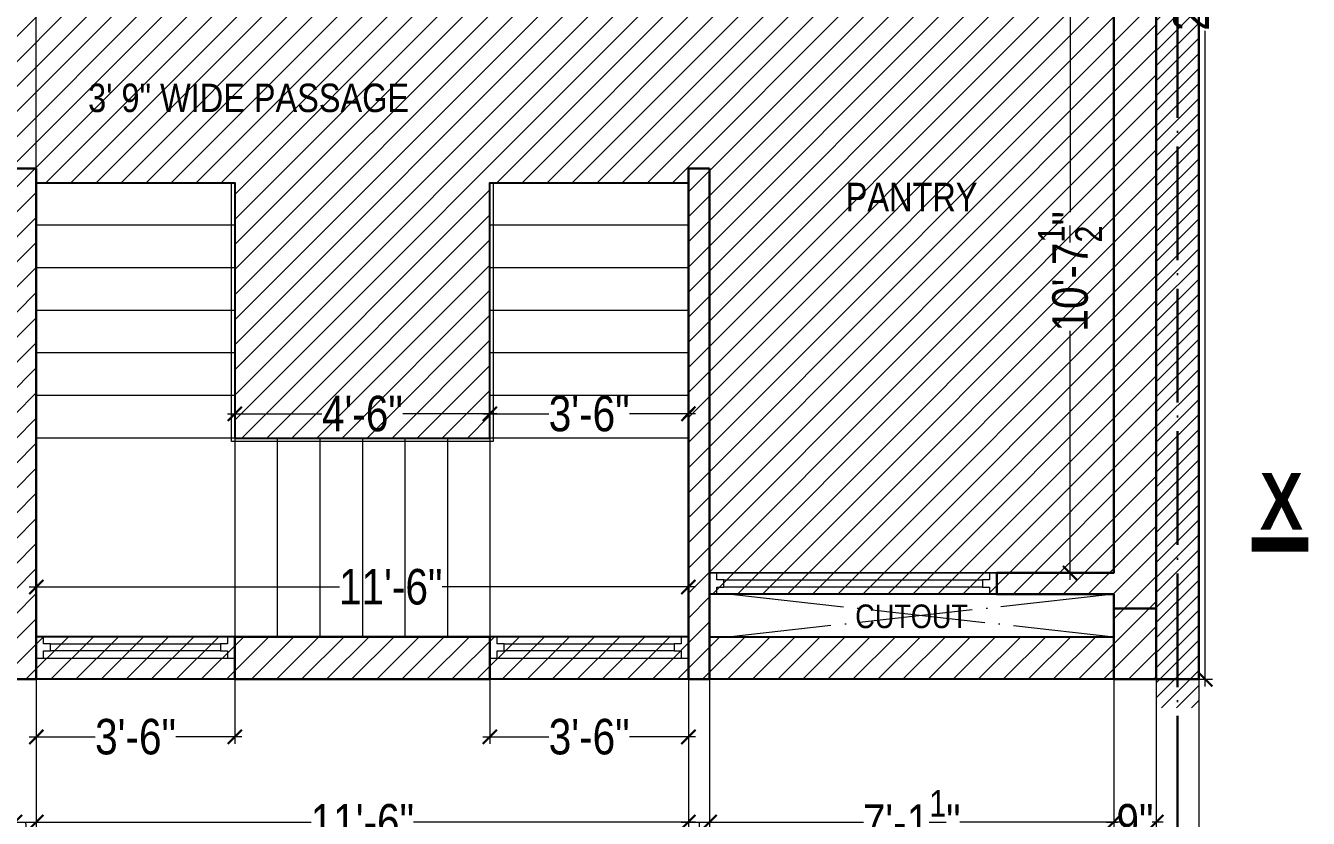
# Model space of a CAD drawing. Header units: millimetres. Extents: x 56222 to 120458, y -162468 to -121287.
# Drawn here: x 118849.9 to 119121.4, y -161264.6 to -161097 of the extents above; entities that cross this region are included whole.
import ezdxf

# ---------------------------------------------------------------- set-up
doc = ezdxf.new("R2010")
doc.units = ezdxf.units.MM
doc.header["$MEASUREMENT"] = 0
doc.header["$PDMODE"] = 35
doc.linetypes.add('ACAD_ISO04W100', pattern=[30, 24, -3, 0, -3])
doc.layers.get('Defpoints').update_dxf_attribs({"color": 220})
for name, color, linetype, lineweight in [('COLUMN', 1, 'Continuous', 30), ('FIRST FLOOR', 7, 'Continuous', 9), ('FIRST FLOOR ( DIM )', 250, 'Continuous', 9), ('FIRST FLOOR ( TEXT )', 7, 'Continuous', 9), ('FIRST FLOOR_( PLine )_', 251, 'Continuous', 30), ('FIRST FLOOR_( STAIR )', 47, 'Continuous', 9), ('GROUND FLOOR', 7, 'Continuous', 9), ('GROUND FLOOR  ( HATCH )', 251, 'Continuous', 9), ('GROUND FLOOR ( DW_RAIL )', 7, 'Continuous', 9), ('SECTION', 7, 'Continuous', 9), ('X_PLOT', 1, 'Continuous', 9), ('X~SLAB ( HATCH )', 251, 'Continuous', 9)]:
    doc.layers.add(name, color=color, linetype=linetype, lineweight=lineweight)
doc.layers.add('XX~SLAB ( PLINE )', color=251, linetype='Continuous', plot=False)
doc.styles.add("Cn_BT_0'-0", font='swissc.ttf')
doc.styles.add('Cn_BT_7½', font='swissc.ttf', dxfattribs={"height": 7.5})
doc.styles.add('KATHA', font='swissc.ttf')
doc.dimstyles.new('Cn_BT_7½', dxfattribs={"dimtxt": 9, "dimasz": 3, "dimexe": 1.5, "dimexo": 0, "dimgap": 0.09, "dimtad": 0, "dimdec": 3, "dimzin": 3, "dimdsep": 46, "dimlunit": 4, "dimtxsty": 'Cn_BT_7½', "dimblk": 'ARCHTICK', "dimcen": 0.09, "dimdle": 1.5, "dimclrd": 251, "dimclre": 251, "dimclrt": 14, "dimadec": 0, "dimazin": 0, "dimtfac": 0.75, "dimtdec": 3, "dimtofl": 0, "dimtmove": 0, "dimatfit": 3, "dimfxl": 0, "dimtolj": 1, "dimtzin": 0, "dimlwd": 15, "dimlwe": 15, "dimarcsym": 0})

# ---------------------------------------------------------------- blocks, each defined once
blk = doc.blocks.new('_ArchTick')
at = {"color": 0, "linetype": 'ByBlock', "const_width": 0.15}
blk.add_lwpolyline([(-0.5, -0.5), (0.5, 0.5)], dxfattribs=at)
blk = doc.blocks.new('*D477')
at = {"layer": 'Defpoints', "color": 0, "transparency": 16777216}
for p in [(119089.18, -160924.75), (119084.68, -161235.25), (119099.57, -161235.25)]:
    blk.add_point(p, dxfattribs=at)
at = {"layer": 'FIRST FLOOR ( DIM )', "color": 251, "lineweight": 15, "transparency": 16777216}
for p, q in [((119089.18, -160924.75), (119101.07, -160924.75)), ((119099.57, -160923.25), (119099.57, -161067.85)), ((119099.57, -161236.75), (119099.57, -161098.16)), ((119084.68, -161235.25), (119101.07, -161235.25))]:
    blk.add_line(p, q, dxfattribs=at)
at = {"layer": 'FIRST FLOOR ( DIM )', "color": 251, "lineweight": 15, "transparency": 16777216, "xscale": 3, "yscale": 3, "zscale": 3}
for p, rotation in [((119099.57, -160924.75), 90), ((119099.57, -161235.25), 270)]:
    blk.add_blockref('_ArchTick', p, dxfattribs=dict(at, rotation=rotation))
at = {"layer": 'FIRST FLOOR ( DIM )', "color": 14, "transparency": 16777216, "insert": (119096.57, -161083), "char_height": 7.5, "attachment_point": 5, "rotation": 90, "style": 'Cn_BT_7½'}
blk.add_mtext('\\A1;25\'-10{\\H0.75x;\\S1/2;}"', dxfattribs=at)
blk = doc.blocks.new('*D478')
at = {"layer": 'Defpoints', "color": 0, "transparency": 16777216}
for p in [(119080.18, -161085.25), (119070.94, -161212.75), (119080.18, -161212.75)]:
    blk.add_point(p, dxfattribs=at)
at = {"layer": 'FIRST FLOOR ( DIM )', "color": 251, "lineweight": 15, "transparency": 16777216}
for p, q in [((119080.18, -161085.25), (119069.44, -161085.25)), ((119070.94, -161083.75), (119070.94, -161136.47)), ((119070.94, -161214.25), (119070.94, -161161.54)), ((119080.18, -161212.75), (119069.44, -161212.75))]:
    blk.add_line(p, q, dxfattribs=at)
at = {"layer": 'FIRST FLOOR ( DIM )', "color": 251, "lineweight": 15, "transparency": 16777216, "xscale": 3, "yscale": 3, "zscale": 3}
for p, rotation in [((119070.94, -161085.25), 90), ((119070.94, -161212.75), 270)]:
    blk.add_blockref('_ArchTick', p, dxfattribs=dict(at, rotation=rotation))
at = {"layer": 'FIRST FLOOR ( DIM )', "color": 14, "transparency": 16777216, "insert": (119070.94, -161149), "char_height": 7.5, "attachment_point": 5, "rotation": 90, "style": 'Cn_BT_7½'}
blk.add_mtext('\\A1;10\'-7{\\H0.75x;\\S1/2;}"', dxfattribs=at)
blk = doc.blocks.new('*D483')
at = {"layer": 'Defpoints', "color": 0, "transparency": 16777216}
for p in [(118852.18, -161208.25), (118990.18, -161208.25), (118990.18, -161215.73)]:
    blk.add_point(p, dxfattribs=at)
at = {"layer": 'FIRST FLOOR ( DIM )', "color": 251, "lineweight": 15, "transparency": 16777216}
for p, q in [((118852.18, -161208.25), (118852.18, -161217.23)), ((118990.18, -161208.25), (118990.18, -161217.23)), ((118850.68, -161215.73), (118916.32, -161215.73)), ((118991.68, -161215.73), (118938.04, -161215.73))]:
    blk.add_line(p, q, dxfattribs=at)
at = {"layer": 'FIRST FLOOR ( DIM )', "color": 251, "lineweight": 15, "transparency": 16777216, "xscale": 3, "yscale": 3, "zscale": 3, "rotation": 180}
blk.add_blockref('_ArchTick', (118852.18, -161215.73), dxfattribs=at)
at = {"layer": 'FIRST FLOOR ( DIM )', "color": 251, "lineweight": 15, "transparency": 16777216, "xscale": 3, "yscale": 3, "zscale": 3}
blk.add_blockref('_ArchTick', (118990.18, -161215.73), dxfattribs=at)
at = {"layer": 'FIRST FLOOR ( DIM )', "color": 14, "transparency": 16777216, "insert": (118927.18, -161215.73), "char_height": 7.5, "attachment_point": 5, "style": 'Cn_BT_7½'}
blk.add_mtext('\\A1;11\'-6"', dxfattribs=at)
blk = doc.blocks.new('*D484')
at = {"layer": 'Defpoints', "color": 0, "transparency": 16777216}
for p in [(118990.18, -161179.11), (118948.18, -161183.46), (118990.18, -161183.46)]:
    blk.add_point(p, dxfattribs=at)
at = {"layer": 'FIRST FLOOR ( DIM )', "color": 251, "lineweight": 15, "transparency": 16777216}
for p, q in [((118948.18, -161183.46), (118948.18, -161177.61)), ((118990.18, -161183.46), (118990.18, -161177.61)), ((118946.68, -161179.11), (118960.63, -161179.11)), ((118991.68, -161179.11), (118977.73, -161179.11))]:
    blk.add_line(p, q, dxfattribs=at)
at = {"layer": 'FIRST FLOOR ( DIM )', "color": 251, "lineweight": 15, "transparency": 16777216, "xscale": 3, "yscale": 3, "zscale": 3, "rotation": 180}
blk.add_blockref('_ArchTick', (118948.18, -161179.11), dxfattribs=at)
at = {"layer": 'FIRST FLOOR ( DIM )', "color": 251, "lineweight": 15, "transparency": 16777216, "xscale": 3, "yscale": 3, "zscale": 3}
blk.add_blockref('_ArchTick', (118990.18, -161179.11), dxfattribs=at)
at = {"layer": 'FIRST FLOOR ( DIM )', "color": 14, "transparency": 16777216, "insert": (118969.18, -161179.11), "char_height": 7.5, "attachment_point": 5, "style": 'Cn_BT_7½'}
blk.add_mtext('\\A1;3\'-6"', dxfattribs=at)
blk = doc.blocks.new('*D485')
at = {"layer": 'Defpoints', "color": 0, "transparency": 16777216}
for p in [(118948.18, -161179.11), (118894.18, -161184.25), (118948.18, -161184.25)]:
    blk.add_point(p, dxfattribs=at)
at = {"layer": 'FIRST FLOOR ( DIM )', "color": 251, "lineweight": 15, "transparency": 16777216}
for p, q in [((118894.18, -161184.25), (118894.18, -161177.61)), ((118948.18, -161184.25), (118948.18, -161177.61)), ((118892.68, -161179.11), (118912.58, -161179.11)), ((118949.68, -161179.11), (118929.78, -161179.11))]:
    blk.add_line(p, q, dxfattribs=at)
at = {"layer": 'FIRST FLOOR ( DIM )', "color": 251, "lineweight": 15, "transparency": 16777216, "xscale": 3, "yscale": 3, "zscale": 3, "rotation": 180}
blk.add_blockref('_ArchTick', (118894.18, -161179.11), dxfattribs=at)
at = {"layer": 'FIRST FLOOR ( DIM )', "color": 251, "lineweight": 15, "transparency": 16777216, "xscale": 3, "yscale": 3, "zscale": 3}
blk.add_blockref('_ArchTick', (118948.18, -161179.11), dxfattribs=at)
at = {"layer": 'FIRST FLOOR ( DIM )', "color": 14, "transparency": 16777216, "insert": (118921.18, -161179.11), "char_height": 7.5, "attachment_point": 5, "style": 'Cn_BT_7½'}
blk.add_mtext('\\A1;4\'-6"', dxfattribs=at)
blk = doc.blocks.new('*D487')
at = {"layer": 'Defpoints', "color": 0, "transparency": 16777216}
for p in [(118847.68, -161235.25), (118852.18, -161235.25), (118852.18, -161265.43)]:
    blk.add_point(p, dxfattribs=at)
at = {"layer": 'FIRST FLOOR ( DIM )', "color": 251, "lineweight": 15, "transparency": 16777216}
for p, q in [((118847.68, -161235.25), (118847.68, -161266.93)), ((118852.18, -161235.25), (118852.18, -161266.93)), ((118846.18, -161265.43), (118853.68, -161265.43)), ((118849.93, -161265.43), (118851.08, -161277.79)), ((118851.08, -161277.79), (118851.26, -161277.79))]:
    blk.add_line(p, q, dxfattribs=at)
at = {"layer": 'FIRST FLOOR ( DIM )', "color": 251, "lineweight": 15, "transparency": 16777216, "xscale": 3, "yscale": 3, "zscale": 3, "rotation": 180}
blk.add_blockref('_ArchTick', (118847.68, -161265.43), dxfattribs=at)
at = {"layer": 'FIRST FLOOR ( DIM )', "color": 251, "lineweight": 15, "transparency": 16777216, "xscale": 3, "yscale": 3, "zscale": 3}
blk.add_blockref('_ArchTick', (118852.18, -161265.43), dxfattribs=at)
at = {"layer": 'FIRST FLOOR ( DIM )', "color": 14, "transparency": 16777216, "insert": (118856.62, -161277.79), "char_height": 7.5, "attachment_point": 5, "style": 'Cn_BT_7½'}
blk.add_mtext('\\A1;4{\\H0.75x;\\S1/2;}"', dxfattribs=at)
blk = doc.blocks.new('*D488')
at = {"layer": 'Defpoints', "color": 0, "transparency": 16777216}
for p in [(118852.18, -161235.25), (118894.18, -161235.25), (118894.18, -161247.43)]:
    blk.add_point(p, dxfattribs=at)
at = {"layer": 'FIRST FLOOR ( DIM )', "color": 251, "lineweight": 15, "transparency": 16777216}
for p, q in [((118852.18, -161235.25), (118852.18, -161248.93)), ((118894.18, -161235.25), (118894.18, -161248.93)), ((118850.68, -161247.43), (118864.63, -161247.43)), ((118895.68, -161247.43), (118881.73, -161247.43))]:
    blk.add_line(p, q, dxfattribs=at)
at = {"layer": 'FIRST FLOOR ( DIM )', "color": 251, "lineweight": 15, "transparency": 16777216, "xscale": 3, "yscale": 3, "zscale": 3, "rotation": 180}
blk.add_blockref('_ArchTick', (118852.18, -161247.43), dxfattribs=at)
at = {"layer": 'FIRST FLOOR ( DIM )', "color": 251, "lineweight": 15, "transparency": 16777216, "xscale": 3, "yscale": 3, "zscale": 3}
blk.add_blockref('_ArchTick', (118894.18, -161247.43), dxfattribs=at)
at = {"layer": 'FIRST FLOOR ( DIM )', "color": 14, "transparency": 16777216, "insert": (118873.18, -161247.43), "char_height": 7.5, "attachment_point": 5, "style": 'Cn_BT_7½'}
blk.add_mtext('\\A1;3\'-6"', dxfattribs=at)
blk = doc.blocks.new('*D489')
at = {"layer": 'Defpoints', "color": 0, "transparency": 16777216}
for p in [(118948.18, -161235.25), (118990.18, -161235.25), (118990.18, -161247.43)]:
    blk.add_point(p, dxfattribs=at)
at = {"layer": 'FIRST FLOOR ( DIM )', "color": 251, "lineweight": 15, "transparency": 16777216}
for p, q in [((118948.18, -161235.25), (118948.18, -161248.93)), ((118990.18, -161235.25), (118990.18, -161248.93)), ((118946.68, -161247.43), (118960.63, -161247.43)), ((118991.68, -161247.43), (118977.73, -161247.43))]:
    blk.add_line(p, q, dxfattribs=at)
at = {"layer": 'FIRST FLOOR ( DIM )', "color": 251, "lineweight": 15, "transparency": 16777216, "xscale": 3, "yscale": 3, "zscale": 3, "rotation": 180}
blk.add_blockref('_ArchTick', (118948.18, -161247.43), dxfattribs=at)
at = {"layer": 'FIRST FLOOR ( DIM )', "color": 251, "lineweight": 15, "transparency": 16777216, "xscale": 3, "yscale": 3, "zscale": 3}
blk.add_blockref('_ArchTick', (118990.18, -161247.43), dxfattribs=at)
at = {"layer": 'FIRST FLOOR ( DIM )', "color": 14, "transparency": 16777216, "insert": (118969.18, -161247.43), "char_height": 7.5, "attachment_point": 5, "style": 'Cn_BT_7½'}
blk.add_mtext('\\A1;3\'-6"', dxfattribs=at)
blk = doc.blocks.new('*D490')
at = {"layer": 'Defpoints', "color": 0, "transparency": 16777216}
for p in [(118990.18, -161235.25), (118994.68, -161235.25), (118994.68, -161265.43)]:
    blk.add_point(p, dxfattribs=at)
at = {"layer": 'FIRST FLOOR ( DIM )', "color": 251, "lineweight": 15, "transparency": 16777216}
for p, q in [((118990.18, -161235.25), (118990.18, -161266.93)), ((118994.68, -161235.25), (118994.68, -161266.93)), ((118988.68, -161265.43), (118996.18, -161265.43)), ((118992.43, -161265.43), (118992.4, -161277.69)), ((118992.4, -161277.69), (118992.58, -161277.69))]:
    blk.add_line(p, q, dxfattribs=at)
at = {"layer": 'FIRST FLOOR ( DIM )', "color": 251, "lineweight": 15, "transparency": 16777216, "xscale": 3, "yscale": 3, "zscale": 3, "rotation": 180}
blk.add_blockref('_ArchTick', (118990.18, -161265.43), dxfattribs=at)
at = {"layer": 'FIRST FLOOR ( DIM )', "color": 251, "lineweight": 15, "transparency": 16777216, "xscale": 3, "yscale": 3, "zscale": 3}
blk.add_blockref('_ArchTick', (118994.68, -161265.43), dxfattribs=at)
at = {"layer": 'FIRST FLOOR ( DIM )', "color": 14, "transparency": 16777216, "insert": (118997.95, -161277.69), "char_height": 7.5, "attachment_point": 5, "style": 'Cn_BT_7½'}
blk.add_mtext('\\A1;4{\\H0.75x;\\S1/2;}"', dxfattribs=at)
blk = doc.blocks.new('*D491')
at = {"layer": 'Defpoints', "color": 0, "transparency": 16777216}
for p in [(118994.68, -161235.25), (119080.18, -161235.25), (119080.18, -161265.43)]:
    blk.add_point(p, dxfattribs=at)
at = {"layer": 'FIRST FLOOR ( DIM )', "color": 251, "lineweight": 15, "transparency": 16777216}
for p, q in [((118994.68, -161235.25), (118994.68, -161266.93)), ((119080.18, -161235.25), (119080.18, -161266.93)), ((118993.18, -161265.43), (119027.23, -161265.43)), ((119081.68, -161265.43), (119047.63, -161265.43))]:
    blk.add_line(p, q, dxfattribs=at)
at = {"layer": 'FIRST FLOOR ( DIM )', "color": 251, "lineweight": 15, "transparency": 16777216, "xscale": 3, "yscale": 3, "zscale": 3, "rotation": 180}
blk.add_blockref('_ArchTick', (118994.68, -161265.43), dxfattribs=at)
at = {"layer": 'FIRST FLOOR ( DIM )', "color": 251, "lineweight": 15, "transparency": 16777216, "xscale": 3, "yscale": 3, "zscale": 3}
blk.add_blockref('_ArchTick', (119080.18, -161265.43), dxfattribs=at)
at = {"layer": 'FIRST FLOOR ( DIM )', "color": 14, "transparency": 16777216, "insert": (119037.43, -161265.43), "char_height": 7.5, "attachment_point": 5, "style": 'Cn_BT_7½'}
blk.add_mtext('\\A1;7\'-1{\\H0.75x;\\S1/2;}"', dxfattribs=at)
blk = doc.blocks.new('*D492')
at = {"layer": 'Defpoints', "color": 0, "transparency": 16777216}
for p in [(119080.18, -161235.25), (119089.18, -161235.25), (119089.18, -161265.43)]:
    blk.add_point(p, dxfattribs=at)
at = {"layer": 'FIRST FLOOR ( DIM )', "color": 251, "lineweight": 15, "transparency": 16777216}
for p, q in [((119080.18, -161235.25), (119080.18, -161266.93)), ((119089.18, -161235.25), (119089.18, -161266.93)), ((119078.68, -161265.43), (119081.02, -161265.43)), ((119090.68, -161265.43), (119088.33, -161265.43))]:
    blk.add_line(p, q, dxfattribs=at)
at = {"layer": 'FIRST FLOOR ( DIM )', "color": 251, "lineweight": 15, "transparency": 16777216, "xscale": 3, "yscale": 3, "zscale": 3, "rotation": 180}
blk.add_blockref('_ArchTick', (119080.18, -161265.43), dxfattribs=at)
at = {"layer": 'FIRST FLOOR ( DIM )', "color": 251, "lineweight": 15, "transparency": 16777216, "xscale": 3, "yscale": 3, "zscale": 3}
blk.add_blockref('_ArchTick', (119089.18, -161265.43), dxfattribs=at)
at = {"layer": 'FIRST FLOOR ( DIM )', "color": 14, "transparency": 16777216, "insert": (119084.68, -161265.43), "char_height": 7.5, "attachment_point": 5, "style": 'Cn_BT_7½'}
blk.add_mtext('\\A1;9"', dxfattribs=at)
blk = doc.blocks.new('*D493')
at = {"layer": 'Defpoints', "color": 0, "transparency": 16777216}
for p in [(118852.18, -161085.25), (118840.88, -161127.25), (118852.18, -161127.25)]:
    blk.add_point(p, dxfattribs=at)
at = {"layer": 'FIRST FLOOR ( DIM )', "color": 251, "lineweight": 15, "transparency": 16777216}
for p, q in [((118852.18, -161085.25), (118839.38, -161085.25)), ((118840.88, -161083.75), (118840.88, -161097.7)), ((118840.88, -161128.75), (118840.88, -161114.8)), ((118852.18, -161127.25), (118839.38, -161127.25))]:
    blk.add_line(p, q, dxfattribs=at)
at = {"layer": 'FIRST FLOOR ( DIM )', "color": 251, "lineweight": 15, "transparency": 16777216, "xscale": 3, "yscale": 3, "zscale": 3}
for p, rotation in [((118840.88, -161085.25), 90), ((118840.88, -161127.25), 270)]:
    blk.add_blockref('_ArchTick', p, dxfattribs=dict(at, rotation=rotation))
at = {"layer": 'FIRST FLOOR ( DIM )', "color": 14, "transparency": 16777216, "insert": (118840.88, -161106.25), "char_height": 7.5, "attachment_point": 5, "rotation": 90, "style": 'Cn_BT_7½'}
blk.add_mtext('\\A1;3\'-6"', dxfattribs=at)
blk = doc.blocks.new('*D528')
at = {"layer": 'Defpoints', "color": 0, "transparency": 16777216}
for p in [(118852.18, -161235.25), (118990.18, -161235.25), (118990.18, -161265.43)]:
    blk.add_point(p, dxfattribs=at)
at = {"layer": 'FIRST FLOOR ( DIM )', "color": 251, "lineweight": 15, "transparency": 16777216}
for p, q in [((118852.18, -161235.25), (118852.18, -161266.93)), ((118990.18, -161235.25), (118990.18, -161266.93)), ((118850.68, -161265.43), (118910.32, -161265.43)), ((118991.68, -161265.43), (118932.04, -161265.43))]:
    blk.add_line(p, q, dxfattribs=at)
at = {"layer": 'FIRST FLOOR ( DIM )', "color": 251, "lineweight": 15, "transparency": 16777216, "xscale": 3, "yscale": 3, "zscale": 3, "rotation": 180}
blk.add_blockref('_ArchTick', (118852.18, -161265.43), dxfattribs=at)
at = {"layer": 'FIRST FLOOR ( DIM )', "color": 251, "lineweight": 15, "transparency": 16777216, "xscale": 3, "yscale": 3, "zscale": 3}
blk.add_blockref('_ArchTick', (118990.18, -161265.43), dxfattribs=at)
at = {"layer": 'FIRST FLOOR ( DIM )', "color": 14, "transparency": 16777216, "insert": (118921.18, -161265.43), "char_height": 7.5, "attachment_point": 5, "style": 'Cn_BT_7½'}
blk.add_mtext('\\A1;11\'-6"', dxfattribs=at)

msp = doc.modelspace()

# ---------------------------------------------------------------- hatches: boundary and pattern name
at = {"layer": 'GROUND FLOOR  ( HATCH )'}
h = msp.add_hatch(dxfattribs=at)
h.set_pattern_fill('ANSI31', color=6, scale=18, style=0)
h.set_pattern_definition([(45, (2557.494, 1377.9215), (-1.590990258, 1.590990258), [])])
h.paths.add_polyline_path([(119098.17983, -160897.7529), (119089.17984, -160897.7529), (119089.17984, -161241.25291), (119098.17983, -161241.25291)])
at = {"layer": 'X~SLAB ( HATCH )'}
h = msp.add_hatch(dxfattribs=at)
h.set_pattern_fill('ANSI31', color=256, scale=30, style=0)
h.set_pattern_definition([(45, (118684.18, -161247.253), (-2.65165, 2.65165), [])])
h.paths.add_polyline_path([(118684.17984, -160924.7529), (119089.17984, -160924.75288), (119089.17986, -161235.2529), (119080.17984, -161235.2529), (119060.37517, -161235.2529), (119020.03805, -161235.2529), (118994.67984, -161235.2529), (118847.67984, -161235.2529), (118847.67984, -161247.2529), (118684.17984, -161247.2529)])
h.paths.add_polyline_path([(118852.17984, -161130.2529), (118894.17984, -161130.2529), (118894.17984, -161184.2529), (118948.17984, -161184.2529), (118948.17984, -161130.2529), (118990.17984, -161130.2529), (118990.17984, -161226.2529), (118852.17984, -161226.2529)], flags=16)
h.paths.add_polyline_path([(118852.17984, -161004.2529), (118943.67984, -161004.2529), (118943.67984, -160929.2529), (118852.17984, -160929.2529)], flags=16)
h.paths.add_polyline_path([(118843.17984, -161004.2529), (118697.67984, -161004.2529), (118697.67984, -160929.2529), (118843.17984, -160929.2529)], flags=16)
h.paths.add_polyline_path([(118847.67984, -161247.2529), (118697.67984, -161247.2529), (118697.67984, -161175.2529), (118847.67984, -161175.2529)], flags=16)
h.paths.add_polyline_path([(118994.67984, -161226.2529), (119080.17984, -161226.2529), (119080.17984, -161217.2529), (118994.67984, -161217.2529)], flags=16)

# ---------------------------------------------------------------- linework, layer by layer
at = {"layer": 'COLUMN'}
msp.add_lwpolyline([(119080.17984, -161220.2529), (119089.17984, -161220.2529), (119089.17984, -161235.2529), (119080.17984, -161235.2529)], close=True, dxfattribs=at)
at = {"layer": 'FIRST FLOOR'}
for p, q in [((119089.17984, -160924.7529), (119089.17984, -161235.2529)), ((118852.17984, -161235.2529), (118852.17984, -161085.2529)), ((119080.17984, -161085.2529), (119080.17984, -161212.7529)), ((118852.17984, -161127.2529), (118847.67984, -161127.2529)), ((118990.17984, -161127.2529), (118990.17984, -161235.2529)), ((118990.17984, -161127.2529), (118994.67984, -161127.2529)), ((118994.67984, -161127.2529), (118994.67984, -161212.7529)), ((118994.67984, -161212.7529), (119080.17984, -161212.7529)), ((118994.67984, -161217.2529), (118994.67984, -161212.7529)), ((119055.42984, -161212.7529), (119055.42984, -161217.2529)), ((118994.67984, -161217.2529), (118994.67984, -161235.2529)), ((118994.67984, -161217.2529), (119080.17984, -161217.2529)), ((119080.17984, -161217.2529), (119080.17984, -161235.2529)), ((118990.17984, -161226.2529), (118852.17984, -161226.2529)), ((118894.17984, -161226.2529), (118894.17984, -161235.2529)), ((118948.17984, -161226.2529), (118948.17984, -161235.2529)), ((119080.17984, -161226.2529), (118994.67984, -161226.2529)), ((119089.17984, -161235.2529), (118688.67984, -161235.2529))]:
    msp.add_line(p, q, dxfattribs=at)
at = {"layer": 'FIRST FLOOR_( PLine )_'}
for points in [[(119089.17984, -160924.7529), (119044.17984, -160924.7529), (119044.17984, -160929.2529), (119080.17984, -160929.2529), (119080.17984, -161080.7529), (118990.17984, -161080.7529), (118990.17984, -161085.2529), (119080.17984, -161085.2529), (119080.17984, -161212.7529), (119055.42984, -161212.7529), (119055.42984, -161217.2529), (119080.17984, -161217.2529), (119080.17984, -161235.2529), (119089.17984, -161235.2529)], [(118852.17984, -161127.2529), (118847.67984, -161127.2529), (118847.67984, -161170.7529), (118826.67984, -161170.7529), (118826.67984, -161175.2529), (118847.67984, -161175.2529), (118847.67984, -161235.2529), (118852.17984, -161235.2529)], [(118994.67984, -161127.2529), (118990.17984, -161127.2529), (118990.17984, -161235.2529), (118994.67984, -161235.2529), (118994.67984, -161217.2529), (118994.67984, -161217.2529), (118994.67984, -161212.7529), (118994.67984, -161212.7529)], [(118948.17984, -161226.2529), (118894.17984, -161226.2529), (118894.17984, -161230.7529), (118894.17984, -161235.2529), (118948.17984, -161235.2529)]]:
    msp.add_lwpolyline(points, close=True, dxfattribs=at)
at = {"layer": 'FIRST FLOOR_( STAIR )'}
for p, q in [((118894.17984, -161130.2529), (118852.17984, -161130.2529)), ((118894.17984, -161130.2529), (118894.17984, -161226.2529)), ((118990.17984, -161130.2529), (118948.17984, -161130.2529)), ((118948.17984, -161130.2529), (118948.17984, -161226.2529)), ((118894.17984, -161139.2529), (118852.17984, -161139.2529)), ((118990.17984, -161139.2529), (118948.17984, -161139.2529)), ((118894.17984, -161148.2529), (118852.17984, -161148.2529)), ((118990.17984, -161148.2529), (118948.17984, -161148.2529)), ((118894.17984, -161157.2529), (118852.17984, -161157.2529)), ((118990.17984, -161157.2529), (118948.17984, -161157.2529)), ((118894.17984, -161166.2529), (118852.17984, -161166.2529)), ((118990.17984, -161166.2529), (118948.17984, -161166.2529)), ((118894.17984, -161175.2529), (118852.17984, -161175.2529)), ((118990.17984, -161175.2529), (118948.17984, -161175.2529)), ((118990.17984, -161184.2529), (118852.17984, -161184.2529)), ((118903.17984, -161184.2529), (118903.17984, -161226.2529)), ((118912.17984, -161184.2529), (118912.17984, -161226.2529)), ((118921.17984, -161184.2529), (118921.17984, -161226.2529)), ((118930.17984, -161184.2529), (118930.17984, -161226.2529)), ((118939.17984, -161184.2529), (118939.17984, -161226.2529))]:
    msp.add_line(p, q, dxfattribs=at)
msp.add_lwpolyline([(118893.47984, -161130.2529), (118894.17984, -161130.2529), (118894.17984, -161184.2529), (118948.17984, -161184.2529), (118948.17984, -161130.2529), (118948.87984, -161130.2529), (118948.87984, -161184.9529), (118893.47984, -161184.9529), (118893.47984, -161130.2529)], close=True, dxfattribs=at)
at = {"layer": 'GROUND FLOOR'}
for p, q in [((119089.17983, -160851.70404), (119089.17983, -161372.63685)), ((119098.17984, -160851.70404), (119098.17984, -161372.63685)), ((119089.17984, -161235.2529), (119089.17984, -161372.63685))]:
    msp.add_line(p, q, dxfattribs=at)
at = {"layer": 'GROUND FLOOR', "color": 1, "linetype": 'ACAD_ISO04W100'}
for p, q in [((119093.67984, -160851.70404), (119093.67984, -161235.2529)), ((118999.17984, -161217.2529), (119080.17984, -161226.2529)), ((119080.17984, -161217.2529), (118999.17984, -161226.2529))]:
    msp.add_line(p, q, dxfattribs=at)
at = {"layer": 'GROUND FLOOR', "color": 6, "lineweight": 30}
msp.add_lwpolyline([(119098.17983, -160891.7529), (119089.17984, -160891.7529), (119089.17984, -161235.25291), (119098.17983, -161235.25291)], close=True, dxfattribs=at)
at = {"layer": 'GROUND FLOOR'}
msp.add_lwpolyline([(118894.17984, -161130.2529), (118894.17984, -161184.2529), (118948.17984, -161184.2529), (118948.17984, -161130.2529)], dxfattribs=at)
at = {"layer": 'GROUND FLOOR ( DW_RAIL )'}
for points in [[(119055.42984, -161212.7529), (119053.92984, -161212.7529), (119053.92984, -161214.2529), (119052.42984, -161214.2529), (119052.42984, -161215.7529), (118997.67984, -161215.7529), (118997.67984, -161214.2529), (118996.17984, -161214.2529), (118996.17984, -161212.7529), (118994.67984, -161212.7529), (118994.67984, -161217.2529), (118996.17984, -161217.2529), (118996.17984, -161215.7529), (118997.67984, -161215.7529), (118997.67984, -161214.2529), (119052.42984, -161214.2529), (119052.42984, -161215.7529), (119053.92984, -161215.7529), (119053.92984, -161217.2529), (119055.42984, -161217.2529), (119055.42984, -161212.7529), (118994.67984, -161212.7529), (118994.67984, -161217.2529), (119055.42984, -161217.2529)], [(118894.17984, -161226.2529), (118892.67984, -161226.2529), (118892.67984, -161227.7529), (118891.17984, -161227.7529), (118891.17984, -161229.2529), (118855.17984, -161229.2529), (118855.17984, -161227.7529), (118853.67984, -161227.7529), (118853.67984, -161226.2529), (118852.17984, -161226.2529), (118852.17984, -161230.7529), (118853.67984, -161230.7529), (118853.67984, -161229.2529), (118855.17984, -161229.2529), (118855.17984, -161227.7529), (118891.17984, -161227.7529), (118891.17984, -161229.2529), (118892.67984, -161229.2529), (118892.67984, -161230.7529), (118894.17984, -161230.7529), (118894.17984, -161226.2529), (118852.17984, -161226.2529), (118852.17984, -161230.7529), (118894.17984, -161230.7529)], [(118990.17984, -161226.2529), (118988.67984, -161226.2529), (118988.67984, -161227.7529), (118987.17984, -161227.7529), (118987.17984, -161229.2529), (118951.17984, -161229.2529), (118951.17984, -161227.7529), (118949.67984, -161227.7529), (118949.67984, -161226.2529), (118948.17984, -161226.2529), (118948.17984, -161230.7529), (118949.67984, -161230.7529), (118949.67984, -161229.2529), (118951.17984, -161229.2529), (118951.17984, -161227.7529), (118987.17984, -161227.7529), (118987.17984, -161229.2529), (118988.67984, -161229.2529), (118988.67984, -161230.7529), (118990.17984, -161230.7529), (118990.17984, -161226.2529), (118948.17984, -161226.2529), (118948.17984, -161230.7529), (118990.17984, -161230.7529)]]:
    msp.add_lwpolyline(points, close=True, dxfattribs=at)
at = {"layer": 'SECTION', "color": 5}
for points in [[(118961.21684, -161301.34698, 12, 12, 0), (118964.21684, -161301.34698, 0, 0, 0), (118964.21684, -160872.84547, 12, 12, 0), (118961.21684, -160872.84547, 12, 12, 0)], [(118660.2494, -161205.2529, 12, 12, 0), (118660.2494, -161208.2529, 0, 0, 0), (119115.37861, -161208.2529, 12, 12, 0), (119115.37861, -161205.2529, 12, 12, 0)]]:
    msp.add_lwpolyline(points, format="xyseb", dxfattribs=at)
at = {"layer": 'X_PLOT', "linetype": 'ACAD_ISO04W100', "lineweight": 30}
msp.add_line((119093.67983, -160851.70404), (119093.67983, -161347.5029), dxfattribs=at)
at = {"layer": 'XX~SLAB ( PLINE )'}
for points in [[(118684.17984, -160924.7529), (119089.17984, -160924.75288), (119089.17986, -161235.2529), (119080.17984, -161235.2529), (119060.37517, -161235.2529), (119020.03805, -161235.2529), (118994.67984, -161235.2529), (118847.67984, -161235.2529), (118847.67984, -161247.2529), (118684.17984, -161247.2529)], [(118852.17984, -161130.2529), (118894.17984, -161130.2529), (118894.17984, -161184.2529), (118948.17984, -161184.2529), (118948.17984, -161130.2529), (118990.17984, -161130.2529), (118990.17984, -161226.2529), (118852.17984, -161226.2529)]]:
    msp.add_lwpolyline(points, close=True, dxfattribs=at)
at = {"layer": 'XX~SLAB ( PLINE )', "color": 5}
msp.add_lwpolyline([(118994.67984, -161226.2529), (119080.17984, -161226.2529), (119080.17984, -161217.2529), (118994.67984, -161217.2529)], close=True, dxfattribs=at)

# ---------------------------------------------------------------- texts
at = {"layer": 'FIRST FLOOR ( TEXT )', "char_height": 6, "attachment_point": 5, "style": 'KATHA'}
for s, insert in [('3\' 9" WIDE PASSAGE', (118897.11585, -161112.35181)), ('PANTRY', (119037.41712, -161133.27437))]:
    msp.add_mtext(s, dxfattribs=dict(at, insert=insert))
at = {"layer": 'FIRST FLOOR ( TEXT )', "color": 1, "insert": (119037.41712, -161221.9737), "char_height": 5, "attachment_point": 5, "style": "Cn_BT_0'-0"}
msp.add_mtext('CUTOUT', dxfattribs=at)
at = {"layer": 'SECTION', "color": 5, "insert": (119111.10225, -161203.61424), "char_height": 12, "attachment_point": 7, "line_spacing_factor": 1.157143, "style": "Cn_BT_0'-0"}
msp.add_mtext('{\\fSwis721 Cn BT|b1|i0|c0|p34;X}', dxfattribs=at)

# ---------------------------------------------------------------- dimensions: what is measured, and where the dimension line sits
at = {"layer": 'FIRST FLOOR ( DIM )'}
dim = msp.add_linear_dim(base=(119099.56818, -161235.2529), p1=(119089.17984, -160924.7529), p2=(119084.67984, -161235.2529), angle=90, dimstyle='Cn_BT_7½', override={"dimtmove": 1}, dxfattribs=at)
dim.commit()
dim.dimension.update_dxf_attribs({"geometry": '*D477', "text_midpoint": (119096.56818, -161083.0029), "dimtype": 160})
for base, p1, p2, picture, middle in [((118840.88293, -161127.2529), (118852.17984, -161085.2529), (118852.17984, -161127.2529), '*D493', (118840.88293, -161106.2529)), ((119070.93534, -161212.7529), (119080.17984, -161085.2529), (119080.17984, -161212.7529), '*D478', (119070.93534, -161149.0029))]:
    dim = msp.add_linear_dim(base=base, p1=p1, p2=p2, angle=90, dimstyle='Cn_BT_7½', dxfattribs=at)
    dim.commit()
    dim.dimension.update_dxf_attribs({"geometry": picture, "text_midpoint": middle})
for base, p1, p2, picture, middle in [((118948.17984, -161179.10732), (118894.17984, -161184.2529), (118948.17984, -161184.2529), '*D485', (118921.17984, -161179.10732)), ((118990.17984, -161179.10732), (118948.17984, -161183.46345), (118990.17984, -161183.46345), '*D484', (118969.17984, -161179.10732))]:
    dim = msp.add_linear_dim(base=base, p1=p1, p2=p2, dimstyle='Cn_BT_7½', dxfattribs=at)
    dim.commit()
    dim.dimension.update_dxf_attribs({"geometry": picture, "text_midpoint": middle})
dim = msp.add_linear_dim(base=(118990.17984, -161215.72719), p1=(118852.17984, -161208.2529), p2=(118990.17984, -161208.2529), dimstyle='Cn_BT_7½', dxfattribs=at)
dim.commit()
dim.dimension.update_dxf_attribs({"geometry": '*D483', "text_midpoint": (118927.17984, -161215.72719), "dimtype": 160})
for base, p1, p2, picture, middle in [((118852.17984, -161265.42536), (118847.67984, -161235.2529), (118852.17984, -161235.2529), '*D487', (118851.34577, -161277.79243)), ((118994.67984, -161265.42536), (118990.17984, -161235.2529), (118994.67984, -161235.2529), '*D490', (118992.66985, -161277.68509))]:
    dim = msp.add_linear_dim(base=base, p1=p1, p2=p2, dimstyle='Cn_BT_7½', override={"dimtmove": 1}, dxfattribs=at)
    dim.commit()
    dim.dimension.update_dxf_attribs({"geometry": picture, "text_midpoint": middle, "dimtype": 160})
for base, p1, p2, picture, middle in [((118894.17984, -161247.42536), (118852.17984, -161235.2529), (118894.17984, -161235.2529), '*D488', (118873.17984, -161247.42536)), ((118990.17984, -161265.42536), (118852.17984, -161235.2529), (118990.17984, -161235.2529), '*D528', (118921.17984, -161265.42536)), ((118990.17984, -161247.42536), (118948.17984, -161235.2529), (118990.17984, -161235.2529), '*D489', (118969.17984, -161247.42536)), ((119080.17984, -161265.42536), (118994.67984, -161235.2529), (119080.17984, -161235.2529), '*D491', (119037.42984, -161265.42536)), ((119089.17984, -161265.42536), (119080.17984, -161235.2529), (119089.17984, -161235.2529), '*D492', (119084.67984, -161265.42536))]:
    dim = msp.add_linear_dim(base=base, p1=p1, p2=p2, dimstyle='Cn_BT_7½', override={"dimtmove": 1}, dxfattribs=at)
    dim.commit()
    dim.dimension.update_dxf_attribs({"geometry": picture, "text_midpoint": middle})

doc.saveas('drawing.dxf')
